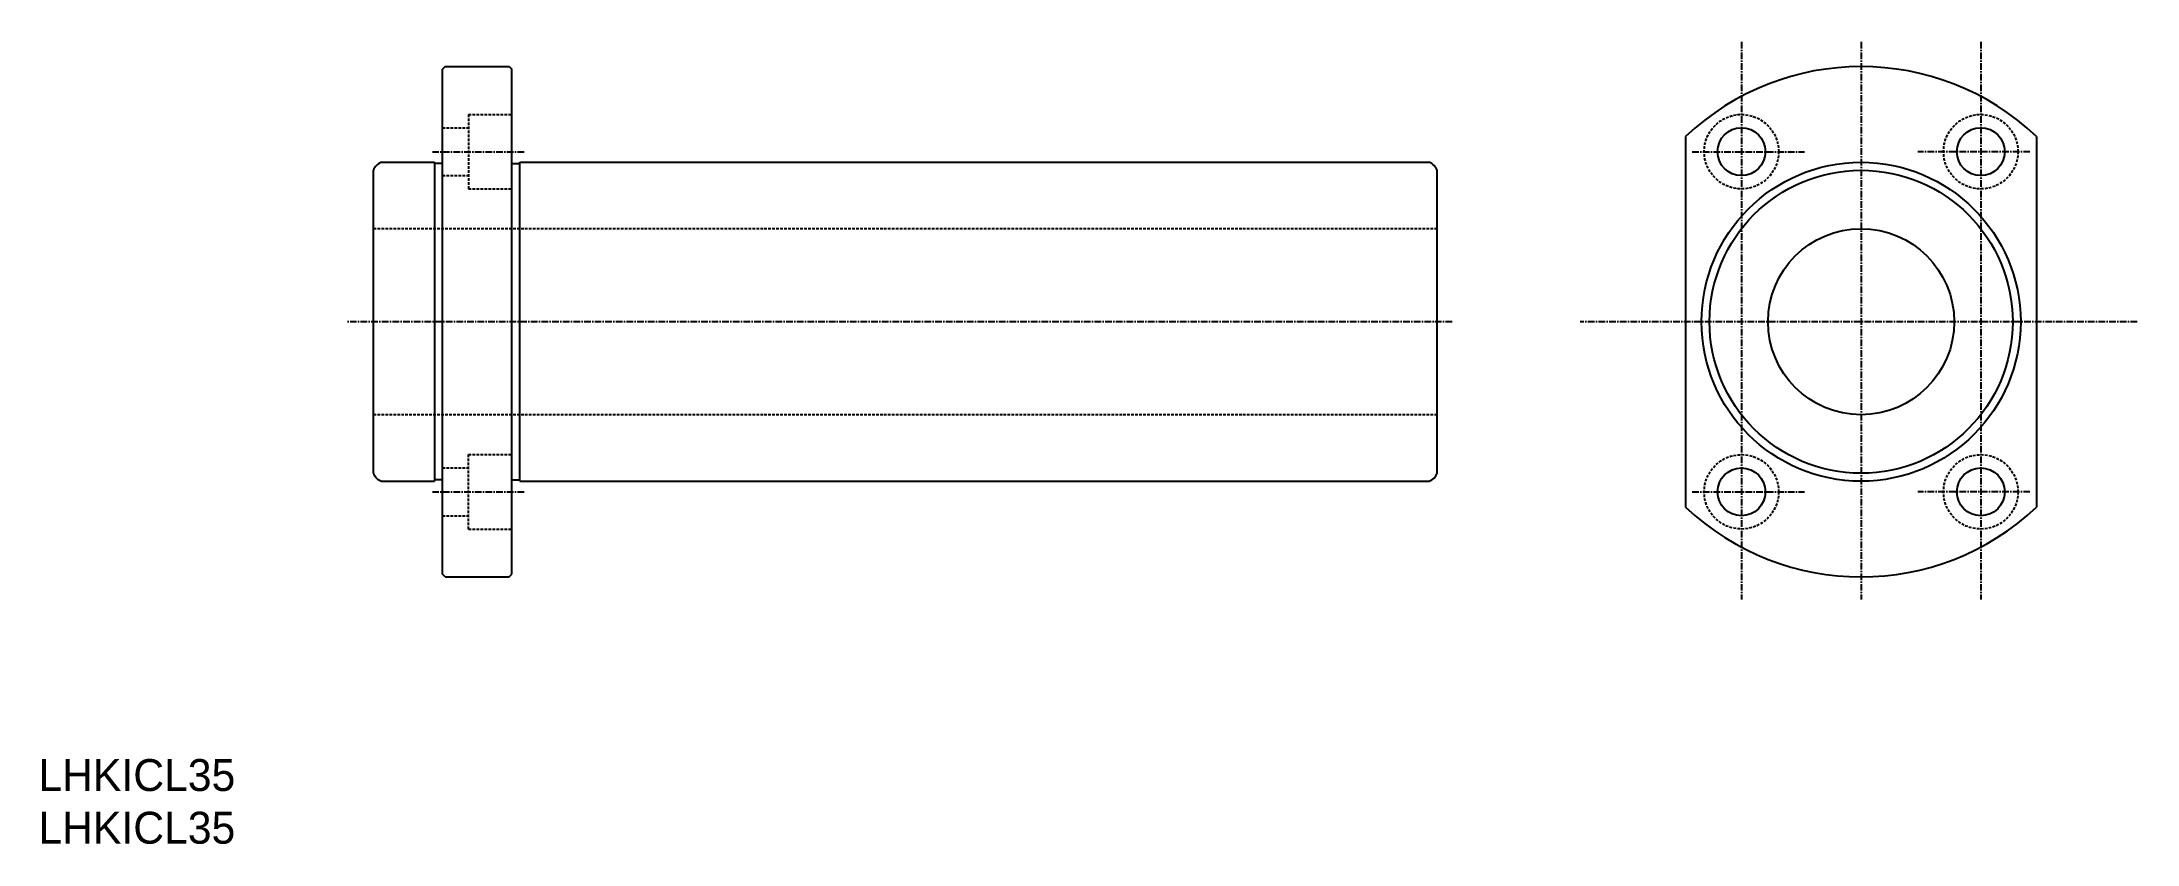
# Model space of a CAD drawing. Extents: x 11 to 405, y 10 to 161.
import ezdxf

# ---------------------------------------------------------------- set-up
doc = ezdxf.new("R2010")
doc.units = 0
doc.linetypes.add('CENTER', pattern=[2, 1.25, -0.25, 0.25, -0.25])
doc.linetypes.add('DASHED', pattern=[0.75, 0.5, -0.25])
doc.layers.get('0').update_dxf_attribs({"linetype": 'CONTINUOUS'})
doc.layers.add('CENTER', color=1, linetype='CENTER')

msp = doc.modelspace()

# ---------------------------------------------------------------- linework, layer by layer
at = {"color": 7, "linetype": 'CONTINUOUS'}
for p, q in [((86.49, 156.19), (85.99, 155.69)), ((85.99, 60.69), (85.99, 155.69)), ((86.49, 156.19), (98.49, 156.19)), ((98.49, 156.19), (98.99, 155.69)), ((98.99, 60.69), (98.99, 155.69)), ((319.71, 143.04), (319.71, 73.33)), ((385.71, 143.04), (385.71, 73.33)), ((74.49, 138.19), (84.49, 138.19)), ((84.49, 138.19), (84.49, 78.19)), ((85.99, 137.94), (84.49, 137.94)), ((98.99, 137.94), (100.49, 137.94)), ((100.49, 138.19), (271.5, 138.19)), ((100.49, 78.19), (100.49, 138.19)), ((72.99, 79.68), (72.99, 136.69)), ((272.99, 79.68), (272.99, 136.69)), ((74.49, 78.19), (84.49, 78.19)), ((85.99, 78.44), (84.49, 78.44)), ((98.99, 78.44), (100.49, 78.44)), ((100.49, 78.19), (271.5, 78.19)), ((86.49, 60.19), (85.99, 60.69)), ((86.49, 60.19), (98.49, 60.19)), ((98.49, 60.19), (98.99, 60.69))]:
    msp.add_line(p, q, dxfattribs=at)
at = {"color": 3, "linetype": 'DASHED'}
for p, q in [((90.89, 147.19), (90.89, 133.19)), ((90.89, 147.19), (98.99, 147.19)), ((85.99, 144.69), (90.89, 144.69)), ((85.99, 135.69), (90.89, 135.69)), ((90.89, 133.19), (98.99, 133.19)), ((272.99, 125.69), (72.99, 125.69)), ((272.99, 90.69), (72.99, 90.69)), ((90.89, 83.19), (98.99, 83.19)), ((90.89, 69.19), (90.89, 83.19)), ((85.99, 80.69), (90.89, 80.69)), ((85.99, 71.69), (90.89, 71.69)), ((90.89, 69.19), (98.99, 69.19))]:
    msp.add_line(p, q, dxfattribs=at)
for centre in [(330.21, 140.19), (375.21, 140.19), (330.21, 76.19), (375.21, 76.19)]:
    msp.add_circle(centre, 7, dxfattribs=at)
at = {"color": 7, "linetype": 'CONTINUOUS'}
for centre, radius in [((330.21, 140.19), 4.5), ((375.21, 140.19), 4.5), ((352.71, 108.19), 30), ((352.71, 108.19), 28.5), ((352.71, 108.19), 17.5), ((330.21, 76.19), 4.5), ((375.21, 76.19), 4.5)]:
    msp.add_circle(centre, radius, dxfattribs=at)
for centre, radius, start, end in [((352.71, 108.19), 48, 46.5675, 133.4325), ((75.34, 135.84), 2.5, 109.9484, 160.0516), ((270.64, 135.84), 2.5, 19.9484, 70.0516), ((75.34, 80.54), 2.5, 199.9484, 250.0516), ((270.64, 80.54), 2.5, 289.9484, 340.0516), ((352.71, 108.19), 48, 226.5675, 313.4325)]:
    msp.add_arc(centre, radius, start, end, dxfattribs=at)
at = {"layer": 'CENTER', "color": 1, "linetype": 'CENTER'}
for p, q in [((330.21, 160.85), (330.21, 55.95)), ((352.71, 160.85), (352.71, 55.95)), ((375.21, 160.85), (375.21, 55.95)), ((84.07, 140.19), (101.34, 140.19)), ((320.96, 140.19), (342.07, 140.19)), ((384.46, 140.19), (363.35, 140.19)), ((275.84, 108.19), (68.09, 108.19)), ((404.6, 108.19), (299.91, 108.19)), ((84.07, 76.19), (101.34, 76.19)), ((320.96, 76.19), (342.07, 76.19)), ((384.46, 76.19), (363.35, 76.19))]:
    msp.add_line(p, q, dxfattribs=at)

# ---------------------------------------------------------------- texts
at = {"color": 7, "linetype": 'CONTINUOUS'}
for p in [(10, 19.91), (10, 10)]:
    msp.add_text('LHKICL35', height=6, dxfattribs=at).set_placement(p)

doc.saveas('drawing.dxf')
